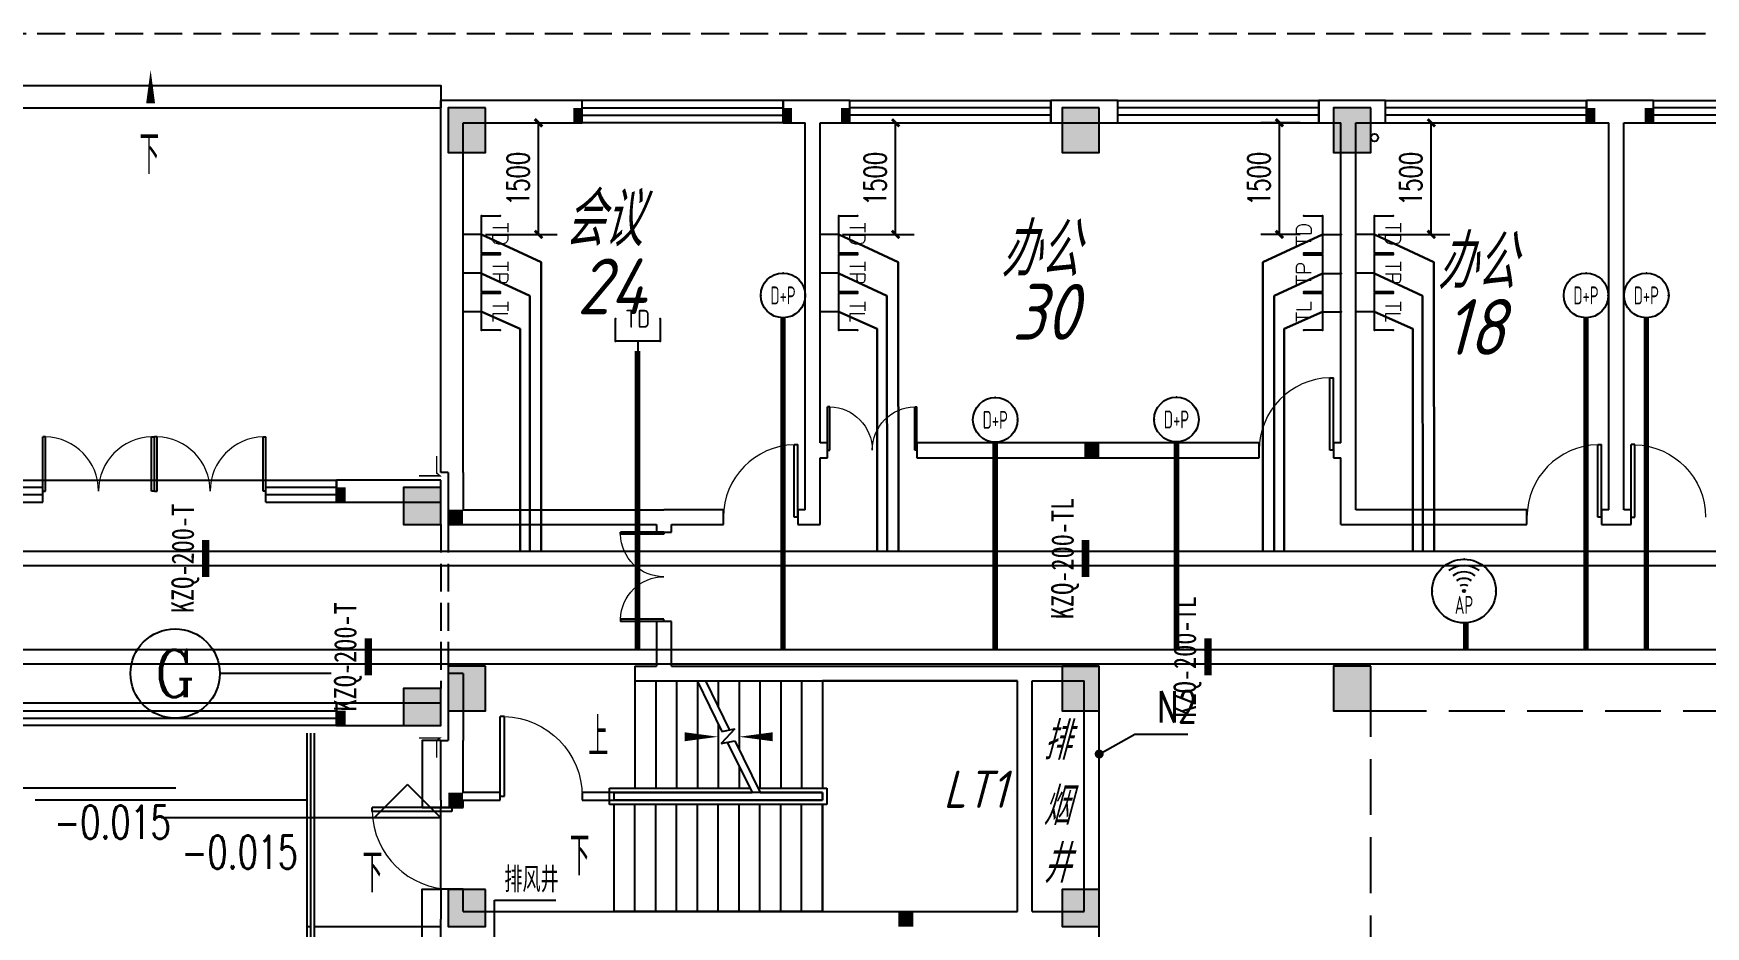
# Model space of a CAD drawing. Extents: x 1398449 to 2142961, y 256969 to 1032940.
# Drawn here: x 1544816 to 1567291, y 850254 to 862254 of the extents above; entities that cross this region are included whole.
import ezdxf
from ezdxf.enums import TextEntityAlignment as Align

# ---------------------------------------------------------------- set-up
doc = ezdxf.new("R2010")
doc.units = 0
doc.header["$LTSCALE"] = 1500
doc.header["$PDSIZE"] = 50
doc.linetypes.add('__DASH', pattern=[0.35, 0.25, -0.1])
doc.linetypes.add('DASH', pattern=[0.35, 0.25, -0.1])
for name, color, linetype in [('1-建筑底图', 8, 'Continuous'), ('AXIS_TEXT', 7, 'Continuous'), ('CABLETRAY_PDS', 6, 'Continuous'), ('EQUIP-通讯', 3, 'Continuous'), ('TEL_DIM', 3, 'Continuous'), ('WIRE-综合布线', 5, 'Continuous'), ('光纤点位', 3, 'Continuous'), ('内网桥架', 1, 'Continuous'), ('抗震支吊架', 2, 'Continuous'), ('红机电话', 3, 'Continuous'), ('结构柱子', 253, 'Continuous'), ('蓝机电话', 3, 'Continuous')]:
    doc.layers.add(name, color=color, linetype=linetype)
doc.layers.add('内网线路', color=1, linetype='Continuous', lineweight=30)
doc.styles.add('_TCH_AXIS', font='COMPLEX', dxfattribs={"bigfont": 'GBCBIG'})
doc.styles.add('_TCH_DIM', font='SIMPLEX', dxfattribs={"bigfont": 'GBCBIG'})
doc.styles.add('_TCH_DIM_T3', font='SIMPLEX', dxfattribs={"width": 0.705882, "bigfont": 'GBCBIG'})
doc.styles.add('_TEL_ATTDEF', font='GBENOR', dxfattribs={"width": 0.8, "height": 3, "bigfont": 'GBCBIG'})
doc.styles.add('_TEL_DIM', font='SIMPLEX', dxfattribs={"width": 0.8, "height": 3.5, "bigfont": 'HZTXT'})
doc.styles.add('A_DIM', font='simplex.shx', dxfattribs={"width": 0.7, "bigfont": 'gbcbig.shx'})
doc.styles.add('COMPLEX', font='COMPLEX')
doc.styles.add('kzcad', font='', dxfattribs={"width": 0.8})
doc.styles.get("Standard").update_dxf_attribs({"font": 'gbeitc.shx', "bigfont": 'gbcbig.shx'})
doc.styles.get('kzcad').set_extended_font_data('SimSun')
doc.linetypes.add('JIEDI', pattern='A,1.25,-0.25,0.25,-0.25,0.625,["/",Standard,S=0.6,R=0,X=0,Y=-0.3],0.625,-0.25,0.25,-0.25', length=4)
doc.dimstyles.new('_TCH_ARCH&&100', dxfattribs={"dimtxt": 297.5, "dimasz": 100, "dimexe": 250, "dimexo": 300, "dimgap": 126.25, "dimtad": 1, "dimdec": 0, "dimzin": 0, "dimdsep": 46, "dimtxsty": '_TCH_DIM_T3', "dimblk": 'ARCHTICK', "dimcen": 0.09, "dimclrt": 7, "dimazin": 2, "dimtfac": 1, "dimtdec": 0, "dimtix": 1, "dimtmove": 2, "dimatfit": 3, "dimfxl": 1, "dimtolj": 1, "dimtzin": 0, "dimarcsym": 0})

# ---------------------------------------------------------------- blocks, each defined once
blk = doc.blocks.new('A$C7C7335C3')
at = {"layer": '结构柱子'}
h = blk.add_hatch(color=6, dxfattribs=at)
h.dxf.hatch_style = 1
h.paths.add_polyline_path([(31300, 35900), (31800, 35900), (31800, 36500), (31300, 36500)])
h = blk.add_hatch(color=6, dxfattribs=at)
h.dxf.hatch_style = 1
h.paths.add_polyline_path([(40050, 36500), (39550, 36500), (39550, 35900), (40050, 35900)])
h = blk.add_hatch(color=6, dxfattribs=at)
h.dxf.hatch_style = 1
h.paths.add_polyline_path([(43700, 36500), (43200, 36500), (43200, 35900), (43700, 35900)])
h = blk.add_hatch(color=6, dxfattribs=at)
h.dxf.hatch_style = 1
h.paths.add_polyline_path([(31200, 31400), (30700, 31400), (30700, 30900), (31200, 30900)])
h = blk.add_hatch(color=6, dxfattribs=at)
h.dxf.hatch_style = 1
h.paths.add_polyline_path([(31800, 29000), (31300, 29000), (31300, 28400), (31800, 28400)])
h = blk.add_hatch(color=6, dxfattribs=at)
h.dxf.hatch_style = 1
h.paths.add_polyline_path([(39550, 29000), (39550, 28400), (40050, 28400), (40050, 29000)])
h = blk.add_hatch(color=6, dxfattribs=at)
h.dxf.hatch_style = 1
h.paths.add_polyline_path([(43700, 28400), (43700, 29000), (43200, 29000), (43200, 28400)])
h = blk.add_hatch(color=6, dxfattribs=at)
h.dxf.hatch_style = 1
h.paths.add_polyline_path([(31201, 28700), (30701, 28700), (30701, 28200), (31201, 28200)])
h = blk.add_hatch(color=6, dxfattribs=at)
h.dxf.hatch_style = 1
h.paths.add_polyline_path([(31800, 26000), (31300, 26000), (31300, 25500), (31800, 25500)])
h = blk.add_hatch(color=6, dxfattribs=at)
h.dxf.hatch_style = 1
h.paths.add_polyline_path([(40050, 26000), (39550, 26000), (39550, 25500), (40050, 25500)])
at = {"layer": '结构柱子', "color": 6}
for points in [[(31800, 36500), (31300, 36500), (31300, 35900), (31800, 35900)], [(40050, 36500), (39550, 36500), (39550, 35900), (40050, 35900)], [(43700, 36500), (43200, 36500), (43200, 35900), (43700, 35900)], [(31200, 31400), (30700, 31400), (30700, 30900), (31200, 30900)], [(31800, 29000), (31300, 29000), (31300, 28400), (31800, 28400)], [(40050, 29000), (39550, 29000), (39550, 28400), (40050, 28400)], [(43700, 29000), (43200, 29000), (43200, 28400), (43700, 28400)], [(31200, 28700), (30700, 28700), (30700, 28200), (31200, 28200)], [(31800, 26000), (31300, 26000), (31300, 25500), (31800, 25500)], [(40050, 26000), (39550, 26000), (39550, 25500), (40050, 25500)]]:
    blk.add_lwpolyline(points, close=True, dxfattribs=at)
blk = doc.blocks.new('$DorLib2D$00000001')
for p, q in [((0.45, 0.975), (0.5, 0.975)), ((0.45, 0), (0.45, 0.975)), ((0.5, 0), (0.5, 0.975)), ((0.5, 0), (0.45, 0))]:
    blk.add_line(p, q)
at = {"lineweight": 13}
blk.add_arc((0.475, 0), 0.975, 91.4693, 180, dxfattribs=at)
blk = doc.blocks.new('$TCHSYS$WIN2D')
for p, q in [((-0.5, 0.5), (0.5, 0.5)), ((-0.5, 0.5), (-0.5, -0.5)), ((0.5, 0.5), (0.5, -0.5)), ((0.5, 0.1667), (-0.5, 0.1667)), ((0.5, -0.1667), (-0.5, -0.1667)), ((-0.5, -0.5), (0.5, -0.5))]:
    blk.add_line(p, q)
blk = doc.blocks.new('$DorLib2D$00000002')
for p, q in [((-0.5, 0), (-0.5, 0.4875)), ((-0.475, 0.4875), (-0.5, 0.4875)), ((-0.475, 0), (-0.475, 0.4875)), ((0.475, 0), (0.475, 0.4875)), ((0.475, 0.4875), (0.5, 0.4875)), ((0.5, 0), (0.5, 0.4875)), ((-0.5, 0), (-0.475, 0)), ((0.5, 0), (0.475, 0))]:
    blk.add_line(p, q)
at = {"lineweight": 13}
for centre, start, end in [((-0.4875, 0), 0, 88.53072), ((0.4875, 0), 91.46928, 180)]:
    blk.add_arc(centre, 0.4875, start, end, dxfattribs=at)
blk = doc.blocks.new('_AXISO')
blk.add_circle((0, 0), 0.5)
at = {"layer": 'AXIS_TEXT', "style": 'COMPLEX', "width": 1.041667}
blk.add_attdef('A', text='', height=0.56, dxfattribs=at).set_placement((-0.25, -0.28), (0.25, -0.28), align=Align.FIT)
blk = doc.blocks.new('1-一层建筑底图')
at = {"layer": '1-建筑底图'}
for p, q in [((33100, 36700), (31200, 36700)), ((31200, 31700), (31200, 36700)), ((33100, 36400), (33100, 36700)), ((36200, 36700), (35800, 36700)), ((35800, 36700), (35800, 36400)), ((36700, 36700), (36200, 36700)), ((36700, 36400), (36700, 36700)), ((40300, 36700), (39400, 36700)), ((39400, 36700), (39400, 36400)), ((40300, 36400), (40300, 36700)), ((43400, 36700), (43000, 36700)), ((43000, 36700), (43000, 36400)), ((43900, 36700), (43400, 36700)), ((43900, 36400), (43900, 36700)), ((47000, 36700), (46600, 36700)), ((46600, 36700), (46600, 36400)), ((47500, 36700), (47000, 36700)), ((47500, 36400), (47500, 36700)), ((23400, 36600), (31200, 36600)), ((31500, 36400), (33100, 36400)), ((31500, 31700), (31500, 36400)), ((35800, 36400), (36100, 36400)), ((36100, 32000), (36100, 36400)), ((36300, 36400), (36700, 36400)), ((36300, 32100), (36300, 36400)), ((39400, 36400), (40300, 36400)), ((43000, 36400), (43300, 36400)), ((43300, 32100), (43300, 36400)), ((43500, 36400), (43900, 36400)), ((43500, 32000), (43500, 36400)), ((46600, 36400), (46900, 36400)), ((46900, 31200), (46900, 36400)), ((47100, 31200), (47100, 36400)), ((47100, 36400), (47500, 36400)), ((36100, 31200), (36100, 32000)), ((36400, 32100), (36300, 32100)), ((36400, 31900), (36400, 32100)), ((42200, 32100), (37600, 32100)), ((37600, 32100), (37600, 31900)), ((42200, 31900), (42200, 32100)), ((43300, 32100), (43200, 32100)), ((43200, 32100), (43200, 31900)), ((43500, 31200), (43500, 32000)), ((31300, 31700), (31200, 31700)), ((31300, 31700), (31300, 31000)), ((31500, 31700), (31500, 31200)), ((36300, 31000), (36300, 31900)), ((36300, 31900), (36400, 31900)), ((37600, 31900), (42200, 31900)), ((43200, 31900), (43300, 31900)), ((43300, 31000), (43300, 31900)), ((25850, 31600), (27350, 31600)), ((27350, 31600), (28850, 31600)), ((31200.1, 31600), (29800, 31600)), ((29800, 31600), (29800, 31300)), ((31200.1, 31300), (31200.1, 31600)), ((29800, 31300), (31200.1, 31300)), ((31500, 31200), (34200, 31200)), ((35000, 31200), (34200, 31200)), ((35000, 31000), (35000, 31200)), ((36100, 31200), (36000, 31200)), ((36000, 31200), (36000, 31000)), ((45800, 31200), (43500, 31200)), ((45800, 31000), (45800, 31200)), ((46900, 31200), (46800, 31200)), ((46800, 31200), (46800, 31000)), ((47200, 31200), (47100, 31200)), ((47200, 31000), (47200, 31200)), ((31300, 31000), (34100, 31000)), ((34100, 31000), (34100, 30900)), ((34100, 30900), (34300, 30900)), ((34300, 31000), (35000, 31000)), ((34300, 30900), (34300, 31000)), ((36000, 31000), (36300, 31000)), ((43300, 31000), (45800, 31000)), ((46800, 31000), (47000, 31000)), ((47000, 31000), (47200, 31000)), ((34300, 29700), (34100, 29700)), ((34100, 29700), (34100, 29100)), ((34300, 29100), (34300, 29700)), ((29728.9, 29000), (28228.9, 29000)), ((31300, 29000), (31300, 28100)), ((31500, 29000), (31300, 29000)), ((31500, 29000), (31500, 28100)), ((33810, 29100), (34100, 29100)), ((33810, 29100), (33810, 28900)), ((34300, 29100), (39050, 29100)), ((39050, 29100), (40050, 29100)), ((40050, 25700), (40050, 29100)), ((33810, 28900), (34645.3, 28900)), ((33810, 28900), (33810, 27460)), ((33810, 28900), (34200, 28900)), ((34090, 28900), (34090, 27460)), ((34200, 28900), (38950, 28900)), ((34370, 28900), (34370, 27460)), ((34645.3, 28900), (34979.6, 28220.6)), ((34650, 28890.5), (34650, 27460)), ((34756.8, 28900), (36330, 28900)), ((34756.8, 28900), (35081.2, 28240.7)), ((34930, 28900), (34930, 28547.9)), ((35210, 28900), (35210, 27978.7)), ((35490, 28900), (35490, 27460)), ((35770, 28900), (35770, 27460)), ((36050, 28900), (36050, 27460)), ((36330, 28900), (36330, 27460)), ((38950, 28900), (36330, 28900)), ((36330, 28900), (36330, 27460)), ((38950, 25800), (38950, 28900)), ((38950, 25800), (38950, 28900)), ((39150, 28900), (39850, 28900)), ((39150, 25800), (39150, 28900)), ((39850, 25800), (39850, 28900)), ((31200.1, 28600), (29800, 28600)), ((29800, 28600), (29800, 28300)), ((31200.1, 28300), (31200.1, 28600)), ((34930, 28321.3), (34930, 27460)), ((29400, 28200), (29400, 24100)), ((29450, 28200), (29450, 24100)), ((29500, 28200), (29500, 24100)), ((29800, 28300), (31200.1, 28300)), ((31200, 27300), (31200, 28100)), ((31200, 28100), (31300, 28100)), ((31500, 27400), (31500, 28100)), ((35154.6, 28255.2), (34968.4, 28061.1)), ((34968.4, 28061.1), (35151.7, 28097.3)), ((34979.6, 28220.6), (35154.6, 28255.2)), ((35151.7, 28097.3), (35494.7, 27400)), ((40050, 27917.9), (40526.7, 28185.7)), ((40526.7, 28185.7), (41241.3, 28185.7)), ((35050.1, 28077.2), (35383.3, 27400)), ((35210, 27752.1), (35210, 27460)), ((24467.6, 27461.9), (27638.8, 27461.9)), ((30753, 27509.6), (30303, 27059.6)), ((30753, 27509.6), (31203, 27059.6)), ((33470, 27240), (33470, 27460)), ((33470, 27460), (35353.7, 27460)), ((35465.2, 27460), (36390, 27460)), ((36390, 27460), (36390, 27240)), ((31200, 27300), (31200, 27200.2)), ((31200, 27200.2), (31500, 27200.2)), ((31200, 26100.2), (31200, 27200.2)), ((32000.1, 27400), (31500, 27400)), ((31500, 27200.2), (31500, 27300)), ((31500, 27300), (32000.1, 27300)), ((32000.1, 27300), (32000.1, 27400)), ((36330, 27400), (33100.1, 27400)), ((33100.1, 27400), (33100.1, 27300)), ((33100.1, 27300), (36330, 27300)), ((36390, 27240), (33470, 27240)), ((33530, 27300), (33530, 27400)), ((33530, 27400), (35383.3, 27400)), ((33810, 27400), (33530, 27400)), ((36330, 27300), (33530, 27300)), ((36330, 27300), (33530, 27300)), ((33530, 25800), (33530, 27240)), ((33810, 27400), (35383.3, 27400)), ((33810, 25800), (33810, 27240)), ((34090, 25800), (34090, 27240)), ((34370, 25800), (34370, 27240)), ((34650, 25800), (34650, 27240)), ((34930, 25800), (34930, 27240)), ((35210, 25800), (35210, 27240)), ((35490, 25800), (35490, 27240)), ((35494.7, 27400), (36330, 27400)), ((35494.7, 27400), (36330, 27400)), ((35770, 25800), (35770, 27240)), ((36050, 25800), (36050, 27240)), ((36330, 27400), (36330, 27300)), ((36330, 27400), (36330, 27300)), ((36330, 27300), (36330, 27400)), ((36330, 25800), (36330, 27240)), ((36330, 27240), (36330, 25800)), ((31203, 27059.6), (27440.9, 27059.6)), ((31500, 26100.2), (31200, 26100.2)), ((31200, 26100.2), (31200, 25700)), ((31500, 25800), (31500, 26100.2)), ((31924.1, 25365), (31924.1, 25956.2)), ((31924.1, 25956.2), (32747.5, 25956.2)), ((31200, 25100), (31200, 25700)), ((31500, 25800), (32200, 25800)), ((32200, 25800), (35850, 25800)), ((36330, 25800), (33530, 25800)), ((35850, 25800), (37450, 25800)), ((36330, 25800), (38950, 25800)), ((37450, 25800), (38950, 25800)), ((39150, 25800), (39850, 25800)), ((40050, 24994.4), (40050, 25700)), ((29400, 25600), (29450, 25600)), ((29500, 25600), (31200, 25600))]:
    blk.add_line(p, q, dxfattribs=at)
at = {"layer": '1-建筑底图', "linetype": 'DASH'}
for p, q in [((31200, 31000), (31200, 28800)), ((31300, 31000), (31300, 29100))]:
    blk.add_line(p, q, dxfattribs=at)
at = {"layer": '1-建筑底图', "linetype": '__DASH'}
blk.add_lwpolyline([(-999.9, 33800), (-999.9, 37600), (59550, 37600)], dxfattribs=at)
at = {"layer": '1-建筑底图'}
for points in [[(27300, 36392.8, 0, 0, 0), (27300, 37109.8, 0, 120, 0), (27300, 36659.8, 0, 0, 0)], [(33390, 26550, 0, 0, 0), (37640, 26550, 0, 0, 0), (37640, 28150, 0, 0, 0), (35210, 28150, 0, 120, 0), (35660, 28150, 0, 0, 0)], [(33670, 28150, 0, 0, 0), (34930, 28150, 0, 120, 0), (34480, 28150, 0, 0, 0)], [(30300, 25903, 0, 0, 0), (30300, 24100, 0, 120, 0), (30300, 24550, 0, 0, 0)]]:
    blk.add_lwpolyline(points, format="xyseb", dxfattribs=at)
for points in [[(23400, 36600), (23400, 36900), (31200, 36900), (31200, 36600)], [(31200, 28100), (30950, 28100), (30950, 27200.2), (31200, 27200.2)], [(29400, 27298.8), (25750, 27298.8)], [(31200, 24299.8), (30950, 24299.8), (30950, 26100.2), (31200, 26100.2)]]:
    blk.add_lwpolyline(points, dxfattribs=at)
at = {"layer": '1-建筑底图', "const_width": 20}
for points in [[(31143.9, 31921.1), (31143.9, 31694.1), (31187.2, 31656.6), (31143.9, 31656.7), (30907.9, 31656.7)], [(31143.9, 27868), (31143.9, 28094.9), (31187.2, 28132.5), (31143.9, 28132.4), (30907.9, 28132.4)]]:
    blk.add_lwpolyline(points, dxfattribs=at)
at = {"layer": '1-建筑底图', "linetype": 'DASH', "ltscale": 2}
blk.add_lwpolyline([(43700.1, 28500), (64650.1, 28500), (64650.1, 22900), (43700.1, 22900)], close=True, dxfattribs=at)
at = {"layer": '1-建筑底图', "const_width": 60}
blk.add_lwpolyline([(40023.9, 27903.2, 1), (40076.2, 27932.6, 1)], format="xyb", close=True, dxfattribs=at)
at = {"layer": '1-建筑底图'}
blk.add_circle((43750, 36200), 50, dxfattribs=at)
for points in [[(33100.1, 36600), (33100.1, 36400), (32980.1, 36600), (32980.1, 36400)], [(35920.1, 36600), (35920.1, 36400), (35800.1, 36600), (35800.1, 36400)], [(36700.1, 36600), (36700.1, 36400), (36580.1, 36600), (36580.1, 36400)], [(46720.1, 36600), (46720.1, 36400), (46600.1, 36600), (46600.1, 36400)], [(47500.1, 36600), (47500.1, 36400), (47380.1, 36600), (47380.1, 36400)], [(39850.1, 32100), (39850.1, 31900), (40050.1, 32100), (40050.1, 31900)], [(29800.1, 31300), (29800.1, 31500), (29920.1, 31300), (29920.1, 31500)], [(31500.1, 31000), (31300.1, 31000), (31500.1, 31200), (31300.1, 31200)], [(29800.1, 28300), (29800.1, 28500), (29920.1, 28300), (29920.1, 28500)], [(31500, 27200.2), (31300, 27200.2), (31500, 27400.2), (31300, 27400.2)], [(37350.1, 25800), (37350.1, 25600), (37550.1, 25800), (37550.1, 25600)]]:
    blk.add_solid(points, dxfattribs=at)
blk.add_blockref('A$C7C7335C3', (0, 100), dxfattribs=at)
for name, p, xscale, yscale, zscale in [('$TCHSYS$WIN2D', (34450, 36550), -2700, -300, -2700), ('$TCHSYS$WIN2D', (38050, 36550), 2700, -300, 2700), ('$TCHSYS$WIN2D', (41650, 36550), 2700, -300, 2700), ('$TCHSYS$WIN2D', (45250, 36550), 2700, -300, 2700), ('$TCHSYS$WIN2D', (48850, 36550), 2700, -300, 2700), ('$DorLib2D$00000001', (42700, 32000), 1000, 1000, 1000), ('$DorLib2D$00000002', (37000, 32000), -1200, 1200, -1200), ('$DorLib2D$00000001', (35500, 31100), 1000, 1000, 1000), ('$DorLib2D$00000001', (46300, 31100), 1000, 1000, 1000), ('$DorLib2D$00000001', (47700, 31100), -1000, 1000, -1000)]:
    blk.add_blockref(name, p, dxfattribs=dict(at, xscale=xscale, yscale=yscale, zscale=zscale))
for name, p, xscale, yscale, zscale, rotation in [('$DorLib2D$00000002', (26600, 31450), 1500, 1500, 1500, 2.596328854314569e-07), ('$DorLib2D$00000002', (28100, 31450), 1500, 1500, 1500, 2.596328854314569e-07), ('$TCHSYS$WIN2D', (25375, 31450), 950.0000018899445, -300, 950.0000018899445, 2.596328854314569e-07), ('$TCHSYS$WIN2D', (29325, 31450), 950.0000019278377, -300, 950.0000019278377, 2.596328854314569e-07), ('$DorLib2D$00000002', (34200, 30300), 1200, -1200, 199.9999987625924, 269.999999989817), ('$TCHSYS$WIN2D', (27350, 28450), 4900.000003879715, 300, 4900.000003879715, 180.0000000789764), ('$DorLib2D$00000001', (32550.1, 27350), -1100, 1100, -1100, 2.805706866837454e-07), ('$DorLib2D$00000001', (31350, 26650.2), 1100, 1100, 1100, 90)]:
    blk.add_blockref(name, p, dxfattribs=dict(at, xscale=xscale, yscale=yscale, zscale=zscale, rotation=rotation))
ref = blk.add_blockref('_AXISO', (27628.9, 29000), dxfattribs=dict(at, xscale=1200, yscale=1200, zscale=1200))
ref.add_attrib('A', 'G', dxfattribs={"layer": 'AXIS_TEXT', "height": 637.8, "style": '_TCH_AXIS'}).set_placement((27355.6, 28681.1), (27902.2, 28681.1), align=Align.FIT)
for s, height, style, width, p in [('下', 525, 'A_DIM', 0.7, (27151, 35710.3)), ('N2', 420, 'A_DIM', 0.7, (40834.3, 28343.2)), ('上', 525, 'A_DIM', 0.7, (33185.5, 27887.5)), ('-0.015', 446.25, '_TCH_DIM', 0.705882, (26003.8, 26779.4)), ('-0.015', 446.25, '_TCH_DIM', 0.705882, (27713.9, 26377.1)), ('下', 525, 'A_DIM', 0.7, (32934.5, 26287.5)), ('下', 525, 'A_DIM', 0.7, (30151, 26060.5))]:
    blk.add_text(s, height=height, dxfattribs=dict(at, style=style, width=width)).set_placement(p)
for s, height, p in [('会议', 723.4, (32861.4, 34744.8)), ('办公', 723.4, (38727.1, 34333.7)), ('办公', 723.4, (44593.8, 34168.8)), ('24', 750, (33031.1, 33826.5)), ('30', 750, (38876.4, 33484.7)), ('18', 750, (44694.4, 33281.3)), ('排', 506.4, (39295.7, 27840.9)), ('LT1', 500, (37953, 27194.8)), ('烟', 506.4, (39295.7, 26964.2)), ('井', 506.4, (39295.7, 26190.6))]:
    blk.add_text(s, height=height, dxfattribs=at).set_placement(p)
at = {"layer": '1-建筑底图', "style": '_TCH_DIM'}
blk.add_text('排风井', height=337.59, dxfattribs=at).set_placement((32055, 26061.2))
blk = doc.blocks.new('$equip_U$00000091(win7-PC-hzk)')
for radius in [0.714, 0.0272]:
    blk.add_circle((0, 0), radius)
for radius in [0.571, 0.428, 0.285, 0.143]:
    blk.add_arc((0, 0), radius, 53.7049, 126.2951)
for p in [(0, 0.714), (-0.714, 0), (0.714, 0), (0, -0.714)]:
    blk.add_point(p)
at = {"color": 7, "style": '_TEL_DIM', "flags": 1}
for tag in ['A', 'REMARK']:
    blk.add_attdef(tag, text='', height=0.00002, dxfattribs=at).set_placement((0, 0), align=Align.MIDDLE_CENTER)
at = {"color": 7, "style": '_TEL_DIM', "width": 0.7}
blk.add_attdef('$TEXT$', text='', height=0.4, dxfattribs=at).set_placement((0, -0.31), align=Align.MIDDLE_CENTER)
blk = doc.blocks.new('$equip_U$00000080(win7-PC-hzk)')
blk.add_circle((0, 0.5), 0.5)
for p in [(0, 0.999), (-0.5, 0.5), (0.5, 0.5)]:
    blk.add_point(p)
at = {"color": 7, "style": '_TEL_DIM', "width": 0.7}
blk.add_attdef('$TEXT$', text='', height=0.4, dxfattribs=at).set_placement((0, 0.5), align=Align.MIDDLE_CENTER)
at = {"color": 7, "style": '_TEL_DIM', "flags": 1}
for tag in ['A', 'REMARK']:
    blk.add_attdef(tag, text='', height=0.00002, dxfattribs=at).set_placement((0, 0), align=Align.MIDDLE_CENTER)
blk = doc.blocks.new('$equip$00002670')
for p, q in [((-0.5, 0.499), (-0.5, 0.999)), ((0.5, 0.999), (0.5, 0.499)), ((0.5, 0.499), (-0.5, 0.499)), ((0, 0.5), (0, 0))]:
    blk.add_line(p, q)
for p in [(-0.5, 0.999), (0.5, 0.999), (-0.5, 0.499), (0.5, 0.499), (0, 0)]:
    blk.add_point(p)
at = {"color": 7, "style": '_TEL_DIM'}
blk.add_attdef('$TEXT$', text='', height=0.4, dxfattribs=at).set_placement((0, 0.999), align=Align.MIDDLE_CENTER)
at = {"color": 7, "style": '_TEL_DIM', "flags": 1}
blk.add_attdef('A', text='', height=0.000025, dxfattribs=at).set_placement((0, 0), align=Align.MIDDLE_CENTER)
blk = doc.blocks.new('$equip$00001867')
for p, q in [((-0.5, 0.499), (-0.5, 0.999)), ((0.5, 0.999), (0.5, 0.499)), ((0.5, 0.499), (-0.5, 0.499)), ((0, 0.5), (0, 0))]:
    blk.add_line(p, q)
for p in [(-0.5, 0.999), (0.5, 0.999), (-0.5, 0.499), (0.5, 0.499), (0, 0)]:
    blk.add_point(p)
at = {"color": 7, "style": '_TEL_DIM'}
blk.add_attdef('$TEXT$', text='', height=0.4, dxfattribs=at).set_placement((0, 0.999), align=Align.MIDDLE_CENTER)
at = {"color": 7, "style": '_TEL_DIM', "flags": 1}
blk.add_attdef('A', text='', height=0.00002, dxfattribs=at).set_placement((0, 0), align=Align.MIDDLE_CENTER)
blk = doc.blocks.new('_ArchTick')
at = {"color": 0, "linetype": 'ByBlock', "const_width": 0.4}
blk.add_lwpolyline([(-0.5, -0.5), (0.5, 0.5)], dxfattribs=at)
blk = doc.blocks.new('*D1006')
at = {"layer": 'Defpoints', "color": 0, "transparency": 16777216}
for p in [(1562591, 861054), (1563605, 861054), (1562591, 859554)]:
    blk.add_point(p, dxfattribs=at)
at = {"layer": 'TEL_DIM', "color": 0, "lineweight": -2, "transparency": 16777216}
for p, q in [((1562891, 861054), (1563855, 861054)), ((1563605, 859554), (1563605, 861054)), ((1562891, 859554), (1563855, 859554))]:
    blk.add_line(p, q, dxfattribs=at)
at = {"layer": 'TEL_DIM', "color": 0, "lineweight": -2, "transparency": 16777216, "xscale": 100, "yscale": 100, "zscale": 100}
for p, rotation in [((1563605, 861054), 90), ((1563605, 859554), 270)]:
    blk.add_blockref('_ArchTick', p, dxfattribs=dict(at, rotation=rotation))
at = {"layer": 'TEL_DIM', "color": 7, "transparency": 16777216, "insert": (1563330, 860304), "char_height": 297.5, "attachment_point": 5, "rotation": 90, "style": '_TCH_DIM_T3'}
blk.add_mtext('\\A1;1500', dxfattribs=at)
blk = doc.blocks.new('*D1007')
at = {"layer": 'Defpoints', "color": 0, "transparency": 16777216}
for p in [(1555391, 861054), (1556405, 861054), (1555391, 859554)]:
    blk.add_point(p, dxfattribs=at)
at = {"layer": 'TEL_DIM', "color": 0, "lineweight": -2, "transparency": 16777216}
for p, q in [((1555691, 861054), (1556655, 861054)), ((1556405, 859554), (1556405, 861054)), ((1555691, 859554), (1556655, 859554))]:
    blk.add_line(p, q, dxfattribs=at)
at = {"layer": 'TEL_DIM', "color": 0, "lineweight": -2, "transparency": 16777216, "xscale": 100, "yscale": 100, "zscale": 100}
for p, rotation in [((1556405, 861054), 90), ((1556405, 859554), 270)]:
    blk.add_blockref('_ArchTick', p, dxfattribs=dict(at, rotation=rotation))
at = {"layer": 'TEL_DIM', "color": 7, "transparency": 16777216, "insert": (1556130, 860304), "char_height": 297.5, "attachment_point": 5, "rotation": 90, "style": '_TCH_DIM_T3'}
blk.add_mtext('\\A1;1500', dxfattribs=at)
blk = doc.blocks.new('*D1015')
at = {"layer": 'Defpoints', "color": 0, "transparency": 16777216}
for p in [(1561563, 861054), (1562141, 861054), (1562141, 859554)]:
    blk.add_point(p, dxfattribs=at)
at = {"layer": 'TEL_DIM', "color": 0, "lineweight": -2, "transparency": 16777216}
for p, q in [((1561841, 861054), (1561313, 861054)), ((1561563, 859554), (1561563, 861054)), ((1561841, 859554), (1561313, 859554))]:
    blk.add_line(p, q, dxfattribs=at)
at = {"layer": 'TEL_DIM', "color": 0, "lineweight": -2, "transparency": 16777216, "xscale": 100, "yscale": 100, "zscale": 100}
for p, rotation in [((1561563, 861054), 90), ((1561563, 859554), 270)]:
    blk.add_blockref('_ArchTick', p, dxfattribs=dict(at, rotation=rotation))
at = {"layer": 'TEL_DIM', "color": 7, "transparency": 16777216, "insert": (1561288, 860304), "char_height": 297.5, "attachment_point": 5, "rotation": 90, "style": '_TCH_DIM_T3'}
blk.add_mtext('\\A1;1500', dxfattribs=at)
blk = doc.blocks.new('*D1018')
at = {"layer": 'Defpoints', "color": 0, "transparency": 16777216}
for p in [(1550591, 861054), (1551605, 861054), (1550591, 859554)]:
    blk.add_point(p, dxfattribs=at)
at = {"layer": 'TEL_DIM', "color": 0, "lineweight": -2, "transparency": 16777216}
for p, q in [((1550891, 861054), (1551855, 861054)), ((1551605, 859554), (1551605, 861054)), ((1550891, 859554), (1551855, 859554))]:
    blk.add_line(p, q, dxfattribs=at)
at = {"layer": 'TEL_DIM', "color": 0, "lineweight": -2, "transparency": 16777216, "xscale": 100, "yscale": 100, "zscale": 100}
for p, rotation in [((1551605, 861054), 90), ((1551605, 859554), 270)]:
    blk.add_blockref('_ArchTick', p, dxfattribs=dict(at, rotation=rotation))
at = {"layer": 'TEL_DIM', "color": 7, "transparency": 16777216, "insert": (1551330, 860304), "char_height": 297.5, "attachment_point": 5, "rotation": 90, "style": '_TCH_DIM_T3'}
blk.add_mtext('\\A1;1500', dxfattribs=at)

msp = doc.modelspace()

# ---------------------------------------------------------------- linework, layer by layer
at = {"layer": 'CABLETRAY_PDS'}
for p, q in [((1535918.1, 853977.7), (1592141, 853977.7)), ((1592141, 853777.7), (1535918.1, 853777.7))]:
    msp.add_line(p, q, dxfattribs=at)
at = {"layer": 'WIRE-综合布线', "linetype": 'Continuous', "const_width": 75}
for points in [[(1554891.2, 853977.7), (1554891.2, 858434.7)], [(1565683.8, 853977.7), (1565683.8, 858434.7)], [(1566495.3, 853977.7), (1566495.3, 858434.7)], [(1552936.5, 857989.7), (1552936.5, 853977.7)], [(1557744.1, 853977.7), (1557744.1, 856763.2)], [(1560179.6, 853977.7), (1560179.6, 856767.7)], [(1564067.8, 853977.7), (1564067.8, 854334.3)]]:
    msp.add_lwpolyline(points, dxfattribs=at)
at = {"layer": '内网桥架'}
for p, q in [((1536302.5, 855299.9), (1591109.1, 855299.9)), ((1591109.1, 855099.9), (1536302.5, 855099.9))]:
    msp.add_line(p, q, dxfattribs=at)
at = {"layer": '内网线路'}
for points in [[(1550840.2, 859554.4), (1551640.5, 859180.7), (1551642.4, 855300.2)], [(1555640.2, 859554.4), (1556440.5, 859180.7), (1556442.4, 855300.2)], [(1562141.5, 859554.4), (1561341.4, 859180.3), (1561341.4, 855299.9)], [(1562840.2, 859554.4), (1563640.5, 859180.7), (1563642.4, 855300.2)], [(1550840.5, 859030.7), (1551487.7, 858727.1), (1551489.4, 855300.2)], [(1555640.5, 859030.7), (1556287.7, 858727.1), (1556289.4, 855300.2)], [(1562141.5, 859030.7), (1561494.4, 858726.8), (1561494.4, 855299.9)], [(1562840.5, 859030.7), (1563487.7, 858727.1), (1563489.4, 855300.2)], [(1550840.7, 858516.1), (1551356.9, 858284.1), (1551358.3, 855300.1)], [(1555640.7, 858516.1), (1556156.9, 858284.1), (1556158.3, 855300.1)], [(1562141.5, 858516.1), (1561625.5, 858283.9), (1561625.5, 855299.9)], [(1562840.7, 858516.1), (1563356.9, 858284.1), (1563358.3, 855300.1)]]:
    msp.add_lwpolyline(points, dxfattribs=at)
at = {"layer": '抗震支吊架', "color": 5, "const_width": 100}
for points in [[(1547131.8, 854949.9), (1547131.8, 855449.9)], [(1558956.7, 854949.9), (1558956.7, 855449.9)]]:
    msp.add_lwpolyline(points, dxfattribs=at)
at = {"layer": '抗震支吊架', "color": 2, "const_width": 100}
for points in [[(1549315.9, 853627.7), (1549315.9, 854127.7)], [(1560602, 853627.7), (1560602, 854127.7)]]:
    msp.add_lwpolyline(points, dxfattribs=at)

# ---------------------------------------------------------------- block references
at = {"layer": '1-建筑底图', "linetype": 'JIEDI'}
msp.add_blockref('1-一层建筑底图', (1519090.9, 824654.4), dxfattribs=at)
at = {"layer": 'EQUIP-通讯', "linetype": 'JIEDI'}
ref = msp.add_blockref('$equip_U$00000080(win7-PC-hzk)', (1555190.9, 858734.4), dxfattribs=dict(at, xscale=600, yscale=600, zscale=600, rotation=90))
ref.add_attrib('$TEXT$', 'D+P', dxfattribs={"layer": '0', "color": 7, "height": 240, "style": '_TEL_ATTDEF', "width": 0.7}).set_placement((1554891.2, 858734.4), align=Align.MIDDLE_CENTER)
ref = msp.add_blockref('$equip_U$00000080(win7-PC-hzk)', (1565384.1, 858734.4), dxfattribs=dict(at, xscale=600, yscale=600, zscale=600, rotation=269.9999999999999))
ref.add_attrib('$TEXT$', 'D+P', dxfattribs={"layer": '0', "color": 7, "height": 240, "style": '_TEL_ATTDEF', "width": 0.7}).set_placement((1565683.8, 858734.4), align=Align.MIDDLE_CENTER)
ref = msp.add_blockref('$equip_U$00000080(win7-PC-hzk)', (1566195.6, 858734.4), dxfattribs=dict(at, xscale=600, yscale=600, zscale=600, rotation=269.9999999999999))
ref.add_attrib('$TEXT$', 'D+P', dxfattribs={"layer": '0', "color": 7, "height": 240, "style": '_TEL_ATTDEF', "width": 0.7}).set_placement((1566495.3, 858734.4), align=Align.MIDDLE_CENTER)
ref = msp.add_blockref('$equip$00002670', (1552938.5, 857821.9), dxfattribs=dict(at, xscale=600, yscale=600, zscale=600))
ref.add_attrib('$TEXT$', 'TD', dxfattribs={"layer": '0', "color": 7, "height": 240, "style": '_TEL_ATTDEF'}).set_placement((1552938.5, 858421.3), align=Align.MIDDLE_CENTER)
ref = msp.add_blockref('$equip_U$00000080(win7-PC-hzk)', (1557444.4, 857062.9), dxfattribs=dict(at, xscale=600, yscale=600, zscale=600, rotation=270))
ref.add_attrib('$TEXT$', 'D+P', dxfattribs={"layer": '0', "color": 7, "height": 240, "style": '_TEL_ATTDEF', "width": 0.7}).set_placement((1557744.1, 857062.9), align=Align.MIDDLE_CENTER)
ref = msp.add_blockref('$equip_U$00000080(win7-PC-hzk)', (1560479.3, 857067.4), dxfattribs=dict(at, xscale=600, yscale=600, zscale=600, rotation=90))
ref.add_attrib('$TEXT$', 'D+P', dxfattribs={"layer": '0', "color": 7, "height": 240, "style": '_TEL_ATTDEF', "width": 0.7}).set_placement((1560179.6, 857067.4), align=Align.MIDDLE_CENTER)
ref = msp.add_blockref('$equip_U$00000091(win7-PC-hzk)', (1564044.5, 854761.9), dxfattribs=dict(at, xscale=600, yscale=600, zscale=600))
ref.add_attrib('$TEXT$', 'AP', dxfattribs={"layer": '0', "color": 7, "height": 240, "style": '_TEL_ATTDEF', "width": 0.7}).set_placement((1564044.5, 854575.7), align=Align.MIDDLE_CENTER)
at = {"layer": '光纤点位', "xscale": 500, "yscale": 500, "zscale": 500}
for p, rotation in [((1550591, 859554.4), 270), ((1555391, 859554.4), 270), ((1562391, 859554.4), 90), ((1562591, 859554.4), 270)]:
    msp.add_blockref('$equip$00002670', p, dxfattribs=dict(at, rotation=rotation)).add_auto_attribs({'$TEXT$': 'TD'})
at = {"layer": '红机电话', "xscale": 500, "yscale": 500, "zscale": 500}
for p, rotation in [((1550591, 859034.4), 270), ((1555391, 859034.4), 270), ((1562391, 859030.7), 90), ((1562591, 859034.4), 270)]:
    msp.add_blockref('$equip$00001867', p, dxfattribs=dict(at, rotation=rotation)).add_auto_attribs({'$TEXT$': 'TP'})
at = {"layer": '蓝机电话', "xscale": 500, "yscale": 500, "zscale": 500}
for p, rotation in [((1550591, 858516.1), 270), ((1555391, 858516.1), 270), ((1562391, 858516.1), 90), ((1562591, 858516.1), 270)]:
    msp.add_blockref('$equip$00001867', p, dxfattribs=dict(at, rotation=rotation)).add_auto_attribs({'$TEXT$': 'TL'})

# ---------------------------------------------------------------- texts
at = {"layer": '抗震支吊架', "color": 5, "style": 'kzcad', "width": 0.8}
for s, p in [('KZQ-200-T', (1546971.8, 855199.9)), ('KZQ-200-TL', (1558796.7, 855199.9))]:
    msp.add_text(s, height=300, rotation=89.88539, dxfattribs=at).set_placement(p, align=Align.CENTER)
at = {"layer": '抗震支吊架', "color": 2, "style": 'kzcad', "width": 0.8}
for s, p in [('KZQ-200-T', (1549155.9, 853877.7)), ('KZQ-200-TL', (1560442, 853877.7))]:
    msp.add_text(s, height=300, rotation=89.88539, dxfattribs=at).set_placement(p, align=Align.CENTER)

# ---------------------------------------------------------------- dimensions: what is measured, and where the dimension line sits
at = {"layer": 'TEL_DIM'}
for p1, p2, distance, picture, middle in [((1550591, 859554.4), (1550591, 861054.4), -1014, '*D1018', (1551329.9, 860304.4)), ((1555391, 859554.4), (1555391, 861054.4), -1014, '*D1007', (1556129.9, 860304.4)), ((1562141.5, 859554.4), (1562141.5, 861054.4), 578.5, '*D1015', (1561288, 860304.4)), ((1562591, 859554.4), (1562591, 861054.4), -1014, '*D1006', (1563329.9, 860304.4))]:
    dim = msp.add_aligned_dim(p1=p1, p2=p2, distance=distance, dimstyle='_TCH_ARCH&&100', dxfattribs=at)
    dim.commit()
    dim.dimension.update_dxf_attribs({"geometry": picture, "text_midpoint": middle})

doc.saveas('drawing.dxf')
